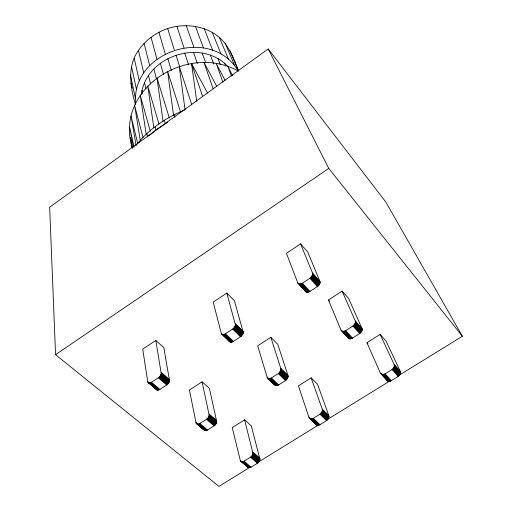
<?xml version="1.0" encoding="UTF-8"?>
<svg xmlns="http://www.w3.org/2000/svg" width="512" height="512" viewBox="0 0 512 512"><rect width="100%" height="100%" fill="white"/><g stroke="black" fill="none" stroke-linecap="round" stroke-linejoin="round"><path stroke-width="0.77" d="M259.955 459.347L251.309 425.85L244.57 419.821L232.262 427.578L240.314 460.602L248.371 467.565L249.389 467.731L251.085 467.162L258.022 462.835L259.347 461.235L259.955 459.347L253.011 453.325L244.57 419.821M243.322 332.666L234.413 300.736L226.797 293.082L213.197 302.157L221.357 333.613L229.6 341.632L230.982 342.202L233.44 341.408L241.133 336.333L242.618 334.598L243.322 332.666L235.443 324.934L226.797 293.082M216.762 421.862L209.434 388.39L202.099 381.837L189.414 390.054L196.102 423.046L204.762 430.522L205.779 430.656L207.514 430.029L214.675 425.44L216.077 423.782L216.762 421.862L209.19 415.29L202.099 381.837M400.525 373.165L400.314 371.45L386.17 341.216L380.147 334.368L366.944 342.694L380.39 373.101L387.264 380.762L388.832 381.363L390.72 381.005L398.208 376.442L399.75 374.995L400.525 373.165L394.362 366.272L394.163 364.557L380.147 334.368M169.555 380.883L163.821 347.59L155.814 340.435L142.726 349.165L147.763 381.978L157.107 390.042L158.118 390.138L159.891 389.44L167.29 384.557L168.774 382.842L169.555 380.883L161.254 373.683L155.814 340.435M362.125 330.214L361.971 328.493L348.704 298.605L342.138 291.136L328.474 299.981L340.966 330.048L348.416 338.336L349.978 338.88L351.91 338.451L359.661 333.594L361.28 332.083L362.125 330.214L355.379 322.662L355.238 320.947L342.138 291.136M328.896 417.363L328.813 415.61L317.555 384.282L311.155 377.85L298.413 385.888L308.979 417.395L316.154 424.659L318.144 425.331L319.93 424.71L327.117 420.224L328.896 417.363L322.33 410.918L322.253 409.165L311.155 377.85M135.392 104.461C130.362 86.854 126.97 66.4 138.438 50.432C145.478 40.16 155.917 32.57 167.654 28.531C182.317 23.846 198.816 24.909 212.326 32.499C226.803 40.25 232.934 56.102 238.419 70.586M135.718 104.41C130.067 51.462 211.059 25.12 238.042 70.771M141.414 94.253C146.182 55.654 201.581 37.997 227.91 66.554M320.006 283.098L319.923 281.382L307.763 252.045L300.57 243.859L286.432 253.299L297.722 282.81L305.811 291.814L307.366 292.301L309.338 291.789L317.376 286.592L319.072 285.005L320.006 283.098L312.582 274.797L312.518 273.082L300.57 243.859M287.987 377.235L287.962 375.469L277.792 344.326L270.822 337.325L257.664 345.85L267.277 377.664L274.835 385.018L276.813 385.632L278.643 384.947L286.074 380.179L287.987 377.235L280.806 370.195L280.794 368.422L270.822 337.325M241.363 461.613L243.514 461.491L250.509 457.216L252.013 455.808L253.011 453.325M221.645 334.003L223.021 334.56L224.858 334.106L232.614 329.062L234.298 327.501L235.443 324.934M197.114 424.026L199.29 423.834L206.502 419.296L208.077 417.824L209.19 415.29M380.659 373.568L382.592 374.541L385.114 373.843L392.608 369.146L394.362 366.272M148.73 382.931L150.912 382.65L158.368 377.811L160.019 376.269L161.254 373.683M341.229 330.502L343.149 331.418L345.728 330.624L353.491 325.626L355.379 322.662M309.517 418.291L311.501 418.95L313.299 418.323L320.525 413.792L322.33 410.918M297.958 283.258L299.866 284.096L302.496 283.187L310.554 277.843L312.582 274.797M267.578 378.061L269.555 378.662L271.398 377.965L278.874 373.152L280.806 370.195M136.083 145.331C148.602 129.357 165.926 117.606 184.627 110.022M148.819 135.949L156.051 129.882L167.91 122.048M399.117 375.264L462.349 336.269L385.882 202.112L268.198 48.947L49.651 207.245L55.565 354.701L218.944 486.4L250.214 467.11M55.565 354.701L328.762 168.416L268.198 48.947M257.018 462.918L318.208 425.171M327.725 419.302L390.278 380.717M238.49 71.187C188.07 42.605 113.798 88.294 132.352 148.378M148 382.394L157.107 390.042M196.358 423.469L204.762 430.522M240.582 461.03L248.371 467.565M150.912 382.65L159.29 389.779M199.29 423.834L206.931 430.342M243.514 461.491L250.522 467.456M150.317 382.893L158.694 390.016M198.701 424.051L206.349 430.554M242.944 461.69L249.952 467.648M149.741 383.021L158.118 390.138M198.138 424.16L205.779 430.656M242.381 461.773L249.389 467.731M147.635 381.478L150.022 383.514M151.219 384.525L153.606 386.56M195.949 422.541L197.12 423.539M198.886 425.037L201.235 427.034M243.053 462.579L244.218 463.571M149.21 383.034L157.587 390.15M197.6 424.147L205.248 430.65M241.85 461.747L248.858 467.706M147.763 381.978L152.544 386.042M154.938 388.07L156.698 389.824M196.102 423.046L204.346 430.291M240.314 460.602L247.942 467.322M151.514 382.31L159.891 389.44M199.872 423.52L207.514 430.029M244.083 461.197L251.085 467.162M158.957 377.37L167.29 384.557M207.072 418.88L214.675 425.44M251.053 456.826L258.022 462.835M158.368 377.811L166.701 384.992M206.502 419.296L214.112 425.85M250.509 457.216L257.478 463.219M160.454 375.642L168.774 382.842M208.486 417.216L216.077 423.782M252.39 455.213L259.347 461.235M160.019 376.269L168.339 383.469M208.077 417.824L215.674 424.39M252.013 455.808L258.97 461.824M159.514 376.851L167.84 384.045M207.603 418.387L215.2 424.947M251.558 456.346L258.522 462.362M161.286 372.506L169.574 379.706M209.158 414.112L216.723 420.691M252.934 452.16L259.866 458.189M161.325 373.069L169.619 380.269M209.229 414.675L216.794 421.254M253.024 452.723L259.962 458.746M161.088 374.33L169.389 381.53M209.05 415.923L216.627 422.496M252.902 453.958L259.846 459.981M160.813 374.989L169.126 382.189M208.813 416.576L216.397 423.149M252.691 454.592L259.642 460.614M223.603 334.522L231.565 342.17M269.555 378.662L276.813 385.632M311.501 418.95L318.144 425.331M223.021 334.56L230.982 342.202M268.979 378.675L276.23 385.638M310.931 418.944L317.568 425.318M224.013 335.859L226.278 338.042M227.418 339.13L229.6 341.632M267.066 377.178L269.299 379.322M270.97 380.922L274.835 385.018M308.979 417.395L312.845 421.107M222.49 334.483L230.451 342.118M268.442 378.579L275.699 385.542M310.394 418.829L317.037 425.203M221.357 333.613L229.984 341.933M267.277 377.664L275.226 385.331M309.203 417.882L316.557 424.979M225.485 333.747L233.44 341.408M271.398 377.965L278.643 384.947M313.299 418.323L319.93 424.71M224.858 334.106L232.813 341.766M270.784 378.298L278.035 385.274M312.71 418.637L319.341 425.018M224.224 334.368L232.179 342.022M270.163 378.534L277.421 385.504M312.102 418.848L318.739 425.229M233.792 328.083L241.696 335.808M279.411 372.646L286.611 379.68M321.037 413.312L327.629 419.744M233.229 328.614L241.133 336.333M278.874 373.152L286.074 380.179M320.525 413.792L327.117 420.224M232.614 329.062L240.531 336.781M278.285 373.574L285.498 380.602M319.962 414.195L326.554 420.627M235.066 326.221L242.957 333.952M280.595 370.835L287.782 377.875M322.144 411.552L328.717 417.99M234.726 326.867L242.618 334.598M280.288 371.469L287.475 378.509M321.862 412.173L328.442 418.611M234.298 327.501L242.195 335.226M279.885 372.083L287.085 379.117M321.491 412.768L328.07 419.2M235.379 323.795L243.245 331.526M280.794 368.422L287.962 375.469M322.253 409.165L328.813 415.61M235.462 324.339L243.334 332.07M280.909 368.973L288.077 376.013M322.381 409.709L328.947 416.154M280.909 369.568L288.09 376.608M322.406 410.298L328.973 416.742M235.309 325.568L243.187 333.299M305.811 291.814L305.216 291.002M348.416 338.336L347.789 337.498M387.264 380.762L386.624 379.904M300.499 284.026L308.006 292.237M343.782 331.379L350.605 338.848M383.213 374.528L389.446 381.35M299.866 284.096L307.366 292.301M343.149 331.418L349.978 338.88M382.592 374.541L388.832 381.363M299.277 284.045L306.778 292.25M342.566 331.347L349.389 338.81M382.01 374.451L388.25 381.267M297.722 282.81L306.253 292.083M340.966 330.048L348.864 338.624M380.39 373.101L387.725 381.062M302.496 283.187L309.99 291.411M345.728 330.624L352.544 338.106M385.114 373.843L391.334 380.678M301.837 283.565L309.338 291.789M345.088 330.976L351.91 338.451M384.493 374.176L390.72 381.005M301.165 283.853L308.666 292.064M344.429 331.232L351.258 338.707M383.853 374.4L390.086 381.229M310.554 277.843L318.003 286.131M353.491 325.626L360.262 333.158M392.608 369.146L398.79 376.026M309.926 278.31L317.376 286.592M352.89 326.067L359.661 333.594M392.026 369.562L398.208 376.442M328.474 299.981L329.498 301.12M366.944 342.694L367.955 343.821M312.058 276.083L319.488 284.384M354.906 323.93L361.664 331.475M393.939 367.514L400.109 374.4M311.635 276.717L319.072 285.005M354.515 324.538L361.28 332.083M393.581 368.109L399.75 374.995M311.13 277.306L318.573 285.594M354.042 325.114L360.806 332.646M393.126 368.659L399.309 375.539M312.518 273.082L319.923 281.382M355.238 320.947L361.971 328.493M394.163 364.557L400.314 371.45M312.653 273.6L320.064 281.901M355.398 321.472L362.138 329.018M394.342 365.082L400.493 371.974M312.678 274.182L320.096 282.477M355.443 322.048L362.189 329.6M394.406 365.658L400.563 372.557M312.378 275.443L319.802 283.738M355.194 323.296L361.946 330.842M394.202 366.893L400.371 373.786M328.762 168.416L462.349 336.269M316.154 424.659L315.61 423.763M196.768 101.51L191.507 63.488L207.546 92.998M216.813 86.438L203.987 62.477L213.146 88.87M225.101 80.384L216.243 63.469L222.944 82.208M232.576 75.642L227.872 66.413L231.443 76.077M238.202 70.502L229.901 50.598M225.344 43.61L234.611 65.542M219.43 37.504L228.474 59.27M212.326 32.499L221.082 54.131M224.589 63.181L225.76 66.08M217.939 58.586L220.282 64.518M204.25 28.762L212.666 50.31M210.374 55.168L213.76 64.045M195.45 26.432L203.488 47.942M202.125 53.062L205.645 62.662M247.136 466.048L247.315 466.554M186.214 25.6L193.837 47.13M193.466 52.339L197.344 63.43M191.507 63.488L202.752 96.794M176.845 26.304L184.032 47.898M184.672 53.037L188.602 64.902M191.686 104.384L179.245 66.477L185.05 109.722M180.64 112.269L167.61 71.354L173.542 115.379M176.045 55.136L179.757 67.059M167.654 28.531L174.413 50.24M169.325 118.003L156.998 77.933L163.046 121.44M159.014 124.096L147.77 85.99L153.824 127.558M167.859 58.573L171.373 70.566M158.938 32.205L165.286 54.067M150.336 131.328L140.224 95.238L146.234 134.368M131.296 141.011L130.298 137.395L132.307 147.558M160.39 63.226L163.507 74.56M174.253 114.662L174.982 117.318M151.002 37.197L156.966 59.264M130.97 83.149L132.314 88.211M143.034 137.485L134.592 105.344L140.333 140.723M153.875 68.934L156.448 78.848M164.422 120.179L165.274 123.526M144.096 43.347L149.722 65.638M148.531 75.514L150.611 83.987M137.773 143.77L131.014 115.974L136 145.101M138.438 50.432L143.782 72.979M155.258 126.509L156.051 129.882M144.518 82.733L145.971 88.96M141.946 90.362L142.637 93.414M134.208 58.214L139.328 81.03M134.074 147.066L129.587 126.778L133.254 147.219M146.874 133.555L147.61 136.96M131.52 66.445L136.493 89.523M130.438 74.842L135.334 98.189M139.36 141.229L139.642 142.605"/></g></svg>
